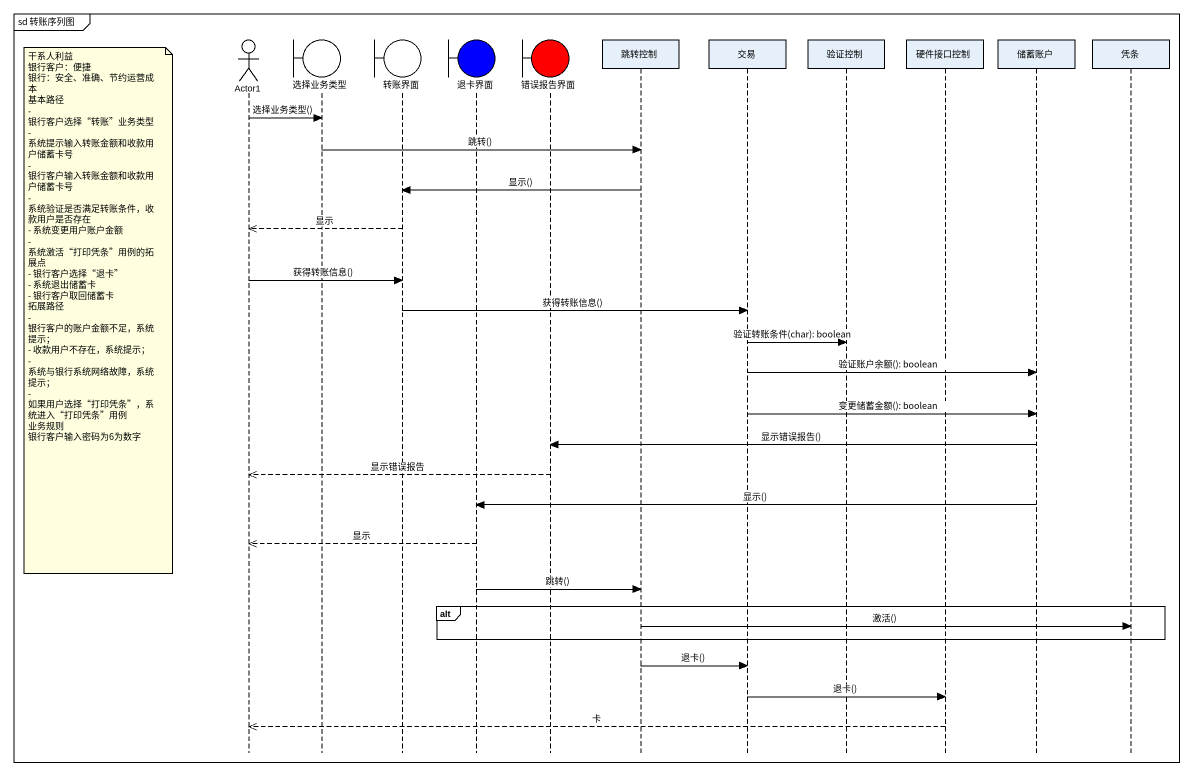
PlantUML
@startuml
mainframe sd 转账序列图
hide footbox
actor Actor1
boundary 选择业务类型
boundary 转账界面
boundary 退卡界面 #0000FF
boundary 错误报告界面 #FF0000
participant 跳转控制
participant 交易
participant 验证控制
participant 硬件接口控制
participant 储蓄账户
participant 凭条

Actor1 -> 选择业务类型 : 选择业务类型()
选择业务类型 -> 跳转控制 : 跳转()
跳转控制 -> 转账界面 : 显示()
转账界面 -->> Actor1 : 显示
Actor1 -> 转账界面 : 获得转账信息()
note left of Actor1
  干系人利益
  银行客户：便捷
  银行：安全、准确、节约运营成本
  基本路径
  - 银行客户选择“转账”业务类型
  - 系统提示输入转账金额和收款用户储蓄卡号
  - 银行客户输入转账金额和收款用户储蓄卡号
  - 系统验证是否满足转账条件，收款用户是否存在
  - 系统变更用户账户金额
  - 系统激活“打印凭条”用例的拓展点
  - 银行客户选择“退卡”
  - 系统退出储蓄卡
  - 银行客户取回储蓄卡
  拓展路径
  - 银行客户的账户金额不足，系统提示；
  - 收款用户不存在，系统提示；
  - 系统与银行系统网络故障，系统提示；
  - 如果用户选择“打印凭条”，系统进入“打印凭条”用例
  业务规则
  银行客户输入密码为6为数字
end note
转账界面 -> 交易 : 获得转账信息()
交易 -> 验证控制 : 验证转账条件(char): boolean
交易 -> 储蓄账户 : 验证账户余额(): boolean
交易 -> 储蓄账户 : 变更储蓄金额(): boolean
储蓄账户 -> 错误报告界面 : 显示错误报告()
错误报告界面 -->> Actor1 : 显示错误报告
储蓄账户 -> 退卡界面 : 显示()
退卡界面 -->> Actor1 : 显示
退卡界面 -> 跳转控制 : 跳转()
alt
  跳转控制 -> 凭条 : 激活()
end
跳转控制 -> 交易 : 退卡()
交易 -> 硬件接口控制 : 退卡()
硬件接口控制 -->> Actor1 : 卡
@enduml
